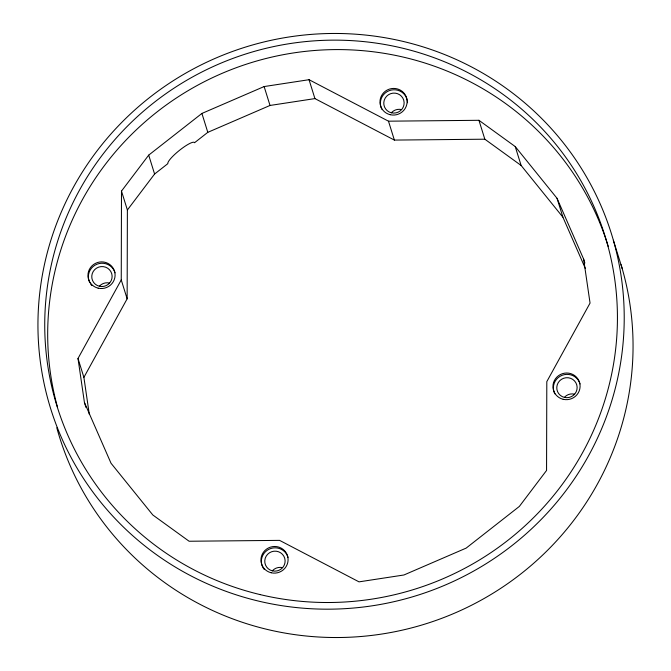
<?xml version="1.0" encoding="UTF-8"?>
<svg xmlns="http://www.w3.org/2000/svg" width="671" height="671" viewBox="0 0 671 671"><rect width="100%" height="100%" fill="white"/><g stroke="black" fill="none" stroke-linecap="round" stroke-linejoin="round"><path stroke-width="1.01" d="M89.277 414.217L83.892 377.37L127.138 298.821L121.25 279.924L121.493 191.101L148.702 155.127L201.912 113.441L264.131 86.559L309.037 79.698L388.484 121.183L478.943 120.302L515.236 146.572L557.031 198.306L583.627 259.073L584.86 263.049M127.138 298.821L127.381 209.998L121.493 191.101M85.98 407.456L84.429 402.483L78.004 358.473L121.25 279.924M127.381 209.998L154.59 174.032L167.851 163.64A17.001 3.296 -38.9 0 1 180.147 149.809A17.001 3.296 -38.9 0 1 194.54 142.73L207.8 132.338L270.019 105.456L314.925 98.595L394.372 140.08L484.831 139.199L521.124 165.469L562.919 217.203L585.355 268.475M84.429 402.483L111.025 463.242L152.82 514.984L189.113 541.245L279.572 540.373L359.019 581.858L403.925 574.988L466.144 548.115L519.354 506.42L546.563 470.446L546.806 381.623L590.052 303.082L583.627 259.073M613.361 240.226A293.697 287.28 -17.3 0 1 258.402 601.065A293.697 287.28 -17.3 0 1 121.485 122.676A293.697 287.28 -17.3 0 1 613.361 240.226L622.193 268.585M557.031 198.306L562.919 217.203M515.236 146.572L521.124 165.469M478.943 120.302L484.831 139.199M388.484 121.183L394.372 140.08M309.037 79.698L314.925 98.595M264.131 86.559L270.019 105.456M201.912 113.441L207.8 132.338M148.702 155.127L154.59 174.032M78.004 358.473L83.892 377.37M621.027 264.609A293.697 287.28 -17.3 0 1 419.467 625.724A293.697 287.28 -17.3 0 1 56.8 427.779M57.446 406.987A286.903 280.629 -17.3 0 1 255.785 61.271A286.903 280.629 -17.3 0 1 608.295 246.576M564.722 396.989A10.199 9.981 -17.3 0 1 574.527 394.171M99.711 285.863A10.199 9.981 -17.3 0 1 109.516 283.045M391.721 112.401A10.199 9.981 -17.3 0 1 401.526 109.583M272.711 570.451A10.199 9.981 -17.3 0 1 282.516 567.641M91.843 285.586A13.605 13.303 -17.3 0 1 90.744 284.227M89.839 282.743A13.605 13.303 -17.3 0 1 97.018 264.198A13.605 13.303 -17.3 0 1 115.018 272.803M407.238 100.18A13.605 13.303 -17.3 0 1 407.532 102.78M381.849 109.281A13.605 13.303 -17.3 0 1 389.029 90.736A13.605 13.303 -17.3 0 1 407.029 99.342M554.85 393.877A13.605 13.303 -17.3 0 1 562.03 375.332A13.605 13.303 -17.3 0 1 580.029 383.938M264.265 569.52A13.605 13.303 -17.3 0 1 268.803 549.339A13.605 13.303 -17.3 0 1 288.018 557.4M390.17 114.699A13.605 13.303 -17.3 0 0 406.609 97.991A13.605 13.303 -17.3 0 0 383.829 92.548A13.605 13.303 -17.3 0 0 390.17 114.699M563.162 399.295A13.605 13.303 -17.3 0 0 579.601 382.587A13.605 13.303 -17.3 0 0 556.821 377.144A13.605 13.303 -17.3 0 0 563.162 399.295M271.151 572.757A13.605 13.303 -17.3 0 0 287.591 556.049A13.605 13.303 -17.3 0 0 264.81 550.606A13.605 13.303 -17.3 0 0 271.151 572.757M98.159 288.161A13.605 13.303 -17.3 0 0 114.598 271.453A13.605 13.303 -17.3 0 0 91.818 266.01A13.605 13.303 -17.3 0 0 98.159 288.161M260.088 594.59A286.903 280.629 -17.3 0 0 606.827 242.105A286.903 280.629 -17.3 0 0 126.341 127.28A286.903 280.629 -17.3 0 0 260.088 594.59M564.428 397.408A10.199 9.981 -17.3 0 0 576.758 384.877A10.199 9.981 -17.3 0 0 559.673 380.793A10.199 9.981 -17.3 0 0 564.428 397.408M99.417 286.274A10.199 9.981 -17.3 0 0 111.747 273.743A10.199 9.981 -17.3 0 0 94.661 269.658A10.199 9.981 -17.3 0 0 99.417 286.274M391.428 112.812A10.199 9.981 -17.3 0 0 403.757 100.281A10.199 9.981 -17.3 0 0 386.672 96.196A10.199 9.981 -17.3 0 0 391.428 112.812M272.418 570.87A10.199 9.981 -17.3 0 0 284.747 558.339A10.199 9.981 -17.3 0 0 267.662 554.254A10.199 9.981 -17.3 0 0 272.418 570.87"/></g></svg>
